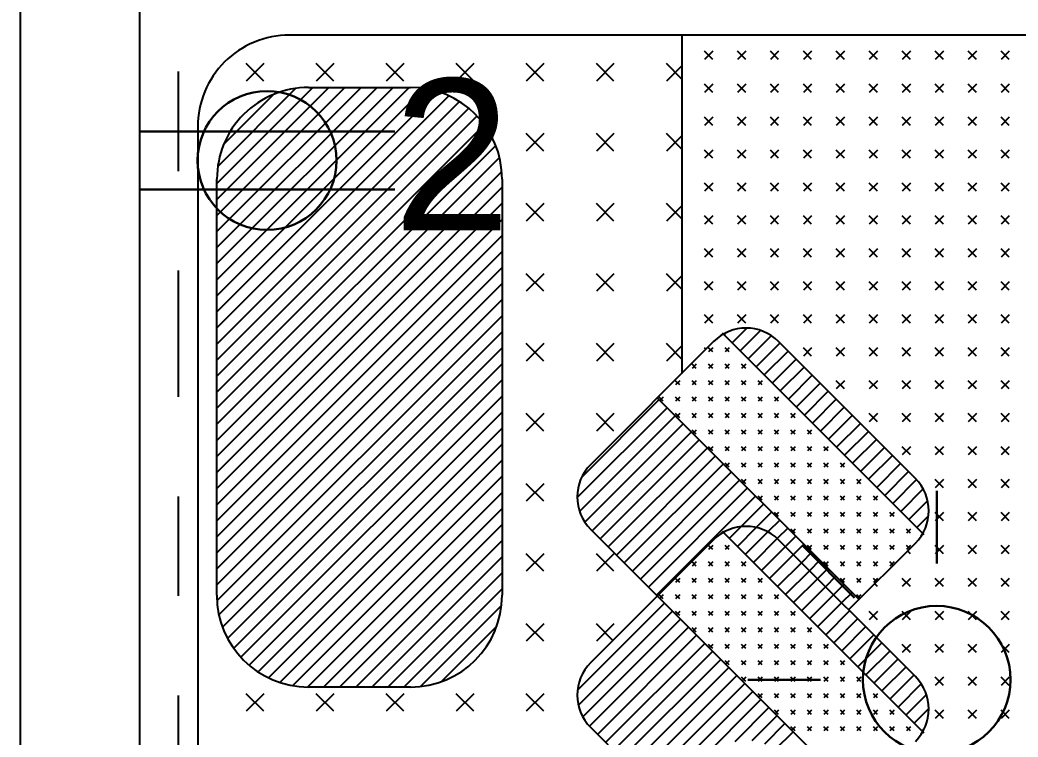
# Model space of a CAD drawing. Extents: x 877.3 to 905.5, y -378.9 to -356.4.
# Drawn here: x 877.703 to 878.706, y -368.619 to -367.898 of the extents above; entities that cross this region are included whole.
import ezdxf

# ---------------------------------------------------------------- set-up
doc = ezdxf.new("R2010")
doc.units = 0
doc.header["$LTSCALE"] = 0.01
doc.linetypes.add('DASHDOT', pattern=[25.4, 12.7, -6.35, 0, -6.35])
doc.layers.get('0').update_dxf_attribs({"linetype": 'CONTINUOUS'})
doc.styles.add('BARRIOS', font='arial.ttf')

msp = doc.modelspace()

# ---------------------------------------------------------------- linework, layer by layer
at = {"color": 7, "linetype": 'Continuous'}
for p, q in [((877.7031, -367.0046), (877.7031, -376.9946)), ((877.8231, -367.3086), (877.8231, -371.9106))]:
    msp.add_line(p, q, dxfattribs=at)
at = {"color": 7, "linetype": 'DASHDOT'}
msp.add_line((877.8623, -370.8389), (877.8623, -367.3779), dxfattribs=at)
at = {"color": 7}
for p, q in [((879.6339, -367.9132), (877.974, -367.9131)), ((878.3683, -367.9131), (878.3683, -368.2532)), ((878.3994, -367.9294), (878.3911, -367.9376)), ((878.3994, -367.9376), (878.3911, -367.9294)), ((878.4325, -367.9294), (878.4242, -367.9376)), ((878.4325, -367.9376), (878.4242, -367.9294)), ((878.4656, -367.9294), (878.4573, -367.9376)), ((878.4656, -367.9376), (878.4573, -367.9294)), ((878.4987, -367.9294), (878.4905, -367.9376)), ((878.4987, -367.9376), (878.4905, -367.9294)), ((878.5319, -367.9294), (878.5236, -367.9376)), ((878.5319, -367.9376), (878.5236, -367.9294)), ((878.565, -367.9294), (878.5567, -367.9376)), ((878.565, -367.9376), (878.5567, -367.9294)), ((878.5981, -367.9294), (878.5898, -367.9376)), ((878.5981, -367.9376), (878.5898, -367.9294)), ((878.6312, -367.9294), (878.623, -367.9376)), ((878.6312, -367.9376), (878.623, -367.9294)), ((878.6644, -367.9294), (878.6561, -367.9376)), ((878.6644, -367.9376), (878.6561, -367.9294)), ((878.6975, -367.9294), (878.6892, -367.9376)), ((878.6975, -367.9376), (878.6892, -367.9294)), ((877.9481, -367.9418), (877.9305, -367.9594)), ((877.9481, -367.9594), (877.9305, -367.9418)), ((878.0185, -367.9418), (878.0009, -367.9594)), ((878.0185, -367.9594), (878.0009, -367.9418)), ((878.0888, -367.9418), (878.0712, -367.9594)), ((878.0888, -367.9594), (878.0712, -367.9418)), ((878.1592, -367.9418), (878.1416, -367.9594)), ((878.1592, -367.9594), (878.1416, -367.9418)), ((878.2296, -367.9418), (878.212, -367.9594)), ((878.2296, -367.9594), (878.212, -367.9418)), ((878.3, -367.9418), (878.2824, -367.9594)), ((878.3, -367.9594), (878.2824, -367.9418)), ((878.3683, -367.9573), (878.3528, -367.9418)), ((878.3683, -367.9439), (878.3528, -367.9594)), ((878.0943, -367.9657), (877.9009, -368.1591)), ((878.0781, -367.9657), (877.9009, -368.1429)), ((878.062, -367.9657), (877.9009, -368.1268)), ((878.0459, -367.9657), (877.9009, -368.1106)), ((878.0297, -367.9657), (877.9009, -368.0945)), ((878.0136, -367.9657), (877.9009, -368.0783)), ((877.9974, -367.9657), (877.9009, -368.0622)), ((878.1094, -367.9668), (877.9009, -368.1752)), ((877.9804, -367.9666), (877.9018, -368.0452)), ((877.9932, -367.9657), (878.0955, -367.9657)), ((878.3994, -367.9625), (878.3911, -367.9708)), ((878.3994, -367.9708), (878.3911, -367.9625)), ((878.4325, -367.9625), (878.4242, -367.9708)), ((878.4325, -367.9708), (878.4242, -367.9625)), ((878.4656, -367.9625), (878.4573, -367.9708)), ((878.4656, -367.9708), (878.4573, -367.9625)), ((878.4987, -367.9625), (878.4905, -367.9708)), ((878.4987, -367.9708), (878.4905, -367.9625)), ((878.5319, -367.9625), (878.5236, -367.9708)), ((878.5319, -367.9708), (878.5236, -367.9625)), ((878.565, -367.9625), (878.5567, -367.9708)), ((878.565, -367.9708), (878.5567, -367.9625)), ((878.5981, -367.9625), (878.5898, -367.9708)), ((878.5981, -367.9708), (878.5898, -367.9625)), ((878.6312, -367.9625), (878.623, -367.9708)), ((878.6312, -367.9708), (878.623, -367.9625)), ((878.6644, -367.9625), (878.6561, -367.9708)), ((878.6644, -367.9708), (878.6561, -367.9625)), ((878.6975, -367.9625), (878.6892, -367.9708)), ((878.6975, -367.9708), (878.6892, -367.9625)), ((878.1225, -367.9698), (877.9009, -368.1914)), ((878.1342, -367.9742), (877.9009, -368.2075)), ((877.9583, -367.9726), (877.9078, -368.023)), ((878.1447, -367.9799), (877.9009, -368.2237)), ((878.1541, -367.9867), (877.9009, -368.2398)), ((878.1624, -367.9945), (877.9009, -368.256)), ((878.3994, -367.9956), (878.3911, -368.0039)), ((878.3994, -368.0039), (878.3911, -367.9956)), ((878.4325, -367.9956), (878.4242, -368.0039)), ((878.4325, -368.0039), (878.4242, -367.9956)), ((878.4656, -367.9956), (878.4573, -368.0039)), ((878.4656, -368.0039), (878.4573, -367.9956)), ((878.4987, -367.9956), (878.4905, -368.0039)), ((878.4987, -368.0039), (878.4905, -367.9956)), ((878.5319, -367.9956), (878.5236, -368.0039)), ((878.5319, -368.0039), (878.5236, -367.9956)), ((878.565, -367.9956), (878.5567, -368.0039)), ((878.565, -368.0039), (878.5567, -367.9956)), ((878.5981, -367.9956), (878.5898, -368.0039)), ((878.5981, -368.0039), (878.5898, -367.9956)), ((878.6312, -367.9956), (878.623, -368.0039)), ((878.6312, -368.0039), (878.623, -367.9956)), ((878.6644, -367.9956), (878.6561, -368.0039)), ((878.6644, -368.0039), (878.6561, -367.9956)), ((878.6975, -367.9956), (878.6892, -368.0039)), ((878.6975, -368.0039), (878.6892, -367.9956)), ((877.8818, -368.0053), (877.8818, -369.2041)), ((878.1698, -368.0033), (877.9009, -368.2721)), ((878.1761, -368.0131), (877.9009, -368.2883)), ((878.2296, -368.0122), (878.212, -368.0298)), ((878.2296, -368.0298), (878.212, -368.0122)), ((878.3, -368.0122), (878.2824, -368.0298)), ((878.3, -368.0298), (878.2824, -368.0122)), ((878.3683, -368.0277), (878.3528, -368.0122)), ((878.3683, -368.0143), (878.3528, -368.0298)), ((878.1813, -368.0241), (877.9009, -368.3044)), ((878.3994, -368.0287), (878.3911, -368.037)), ((878.3994, -368.037), (878.3911, -368.0287)), ((878.4325, -368.0287), (878.4242, -368.037)), ((878.4325, -368.037), (878.4242, -368.0287)), ((878.4656, -368.0287), (878.4573, -368.037)), ((878.4656, -368.037), (878.4573, -368.0287)), ((878.4987, -368.0287), (878.4905, -368.037)), ((878.4987, -368.037), (878.4905, -368.0287)), ((878.5319, -368.0287), (878.5236, -368.037)), ((878.5319, -368.037), (878.5236, -368.0287)), ((878.565, -368.0287), (878.5567, -368.037)), ((878.565, -368.037), (878.5567, -368.0287)), ((878.5981, -368.0287), (878.5898, -368.037)), ((878.5981, -368.037), (878.5898, -368.0287)), ((878.6312, -368.0287), (878.623, -368.037)), ((878.6312, -368.037), (878.623, -368.0287)), ((878.6644, -368.0287), (878.6561, -368.037)), ((878.6644, -368.037), (878.6561, -368.0287)), ((878.6975, -368.0287), (878.6892, -368.037)), ((878.6975, -368.037), (878.6892, -368.0287)), ((878.1852, -368.0363), (877.9009, -368.3206)), ((878.1874, -368.0502), (877.9009, -368.3367)), ((877.9009, -368.4763), (877.9009, -368.0579)), ((878.1877, -368.0579), (878.1877, -368.4763)), ((878.1877, -368.0661), (877.9009, -368.3529)), ((878.3994, -368.0619), (878.3911, -368.0701)), ((878.3994, -368.0701), (878.3911, -368.0619)), ((878.4325, -368.0619), (878.4242, -368.0701)), ((878.4325, -368.0701), (878.4242, -368.0619)), ((878.4656, -368.0619), (878.4573, -368.0701)), ((878.4656, -368.0701), (878.4573, -368.0619)), ((878.4987, -368.0619), (878.4905, -368.0701)), ((878.4987, -368.0701), (878.4905, -368.0619)), ((878.5319, -368.0619), (878.5236, -368.0701)), ((878.5319, -368.0701), (878.5236, -368.0619)), ((878.565, -368.0619), (878.5567, -368.0701)), ((878.565, -368.0701), (878.5567, -368.0619)), ((878.5981, -368.0619), (878.5898, -368.0701)), ((878.5981, -368.0701), (878.5898, -368.0619)), ((878.6312, -368.0619), (878.623, -368.0701)), ((878.6312, -368.0701), (878.623, -368.0619)), ((878.6644, -368.0619), (878.6561, -368.0701)), ((878.6644, -368.0701), (878.6561, -368.0619)), ((878.6975, -368.0619), (878.6892, -368.0701)), ((878.6975, -368.0701), (878.6892, -368.0619)), ((878.1877, -368.0822), (877.9009, -368.369)), ((878.2296, -368.0826), (878.212, -368.1002)), ((878.2296, -368.1002), (878.212, -368.0826)), ((878.3, -368.0826), (878.2824, -368.1002)), ((878.3, -368.1002), (878.2824, -368.0826)), ((878.3683, -368.098), (878.3528, -368.0826)), ((878.3683, -368.0847), (878.3528, -368.1002)), ((878.1877, -368.0984), (877.9009, -368.3852)), ((878.3994, -368.095), (878.3911, -368.1033)), ((878.3994, -368.1033), (878.3911, -368.095)), ((878.4325, -368.095), (878.4242, -368.1033)), ((878.4325, -368.1033), (878.4242, -368.095)), ((878.4656, -368.095), (878.4573, -368.1033)), ((878.4656, -368.1033), (878.4573, -368.095)), ((878.4987, -368.095), (878.4905, -368.1033)), ((878.4987, -368.1033), (878.4905, -368.095)), ((878.5319, -368.095), (878.5236, -368.1033)), ((878.5319, -368.1033), (878.5236, -368.095)), ((878.565, -368.095), (878.5567, -368.1033)), ((878.565, -368.1033), (878.5567, -368.095)), ((878.5981, -368.095), (878.5898, -368.1033)), ((878.5981, -368.1033), (878.5898, -368.095)), ((878.6312, -368.095), (878.623, -368.1033)), ((878.6312, -368.1033), (878.623, -368.095)), ((878.6644, -368.095), (878.6561, -368.1033)), ((878.6644, -368.1033), (878.6561, -368.095)), ((878.6975, -368.095), (878.6892, -368.1033)), ((878.6975, -368.1033), (878.6892, -368.095)), ((878.1877, -368.1145), (877.9009, -368.4013)), ((878.3994, -368.1281), (878.3911, -368.1364)), ((878.3994, -368.1364), (878.3911, -368.1281)), ((878.4325, -368.1281), (878.4242, -368.1364)), ((878.4325, -368.1364), (878.4242, -368.1281)), ((878.4656, -368.1281), (878.4573, -368.1364)), ((878.4656, -368.1364), (878.4573, -368.1281)), ((878.4987, -368.1281), (878.4905, -368.1364)), ((878.4987, -368.1364), (878.4905, -368.1281)), ((878.5319, -368.1281), (878.5236, -368.1364)), ((878.5319, -368.1364), (878.5236, -368.1281)), ((878.565, -368.1281), (878.5567, -368.1364)), ((878.565, -368.1364), (878.5567, -368.1281)), ((878.5981, -368.1281), (878.5898, -368.1364)), ((878.5981, -368.1364), (878.5898, -368.1281)), ((878.6312, -368.1281), (878.623, -368.1364)), ((878.6312, -368.1364), (878.623, -368.1281)), ((878.6644, -368.1281), (878.6561, -368.1364)), ((878.6644, -368.1364), (878.6561, -368.1281)), ((878.6975, -368.1281), (878.6892, -368.1364)), ((878.6975, -368.1364), (878.6892, -368.1281)), ((878.1877, -368.1307), (877.9009, -368.4175)), ((878.1877, -368.1468), (877.9009, -368.4336)), ((878.2296, -368.153), (878.212, -368.1705)), ((878.2296, -368.1705), (878.212, -368.153)), ((878.3, -368.153), (878.2824, -368.1705)), ((878.3, -368.1705), (878.2824, -368.153)), ((878.3683, -368.1684), (878.3528, -368.153)), ((878.3683, -368.1551), (878.3528, -368.1705)), ((878.1877, -368.1629), (877.9009, -368.4498)), ((878.3994, -368.1612), (878.3911, -368.1695)), ((878.3994, -368.1695), (878.3911, -368.1612)), ((878.4325, -368.1612), (878.4242, -368.1695)), ((878.4325, -368.1695), (878.4242, -368.1612)), ((878.4656, -368.1612), (878.4573, -368.1695)), ((878.4656, -368.1695), (878.4573, -368.1612)), ((878.4987, -368.1612), (878.4905, -368.1695)), ((878.4987, -368.1695), (878.4905, -368.1612)), ((878.5319, -368.1612), (878.5236, -368.1695)), ((878.5319, -368.1695), (878.5236, -368.1612)), ((878.565, -368.1612), (878.5567, -368.1695)), ((878.565, -368.1695), (878.5567, -368.1612)), ((878.5981, -368.1612), (878.5898, -368.1695)), ((878.5981, -368.1695), (878.5898, -368.1612)), ((878.6312, -368.1612), (878.623, -368.1695)), ((878.6312, -368.1695), (878.623, -368.1612)), ((878.6644, -368.1612), (878.6561, -368.1695)), ((878.6644, -368.1695), (878.6561, -368.1612)), ((878.6975, -368.1612), (878.6892, -368.1695)), ((878.6975, -368.1695), (878.6892, -368.1612)), ((878.1877, -368.1791), (877.9009, -368.4659)), ((878.1877, -368.1952), (877.9011, -368.4819)), ((878.3994, -368.1944), (878.3911, -368.2026)), ((878.3994, -368.2026), (878.3911, -368.1944)), ((878.4325, -368.1944), (878.4242, -368.2026)), ((878.4325, -368.2026), (878.4242, -368.1944)), ((878.4656, -368.1944), (878.4573, -368.2026)), ((878.4656, -368.2026), (878.4573, -368.1944)), ((878.4987, -368.1944), (878.4905, -368.2026)), ((878.4987, -368.2026), (878.4905, -368.1944)), ((878.5319, -368.1944), (878.5236, -368.2026)), ((878.5319, -368.2026), (878.5236, -368.1944)), ((878.565, -368.1944), (878.5567, -368.2026)), ((878.565, -368.2026), (878.5567, -368.1944)), ((878.5981, -368.1944), (878.5898, -368.2026)), ((878.5981, -368.2026), (878.5898, -368.1944)), ((878.6312, -368.1944), (878.623, -368.2026)), ((878.6312, -368.2026), (878.623, -368.1944)), ((878.6644, -368.1944), (878.6561, -368.2026)), ((878.6644, -368.2026), (878.6561, -368.1944)), ((878.6975, -368.1944), (878.6892, -368.2026)), ((878.6975, -368.2026), (878.6892, -368.1944)), ((878.4336, -368.2077), (878.4189, -368.2225)), ((878.4474, -368.2101), (878.4269, -368.2306)), ((878.1877, -368.2114), (877.9031, -368.4961)), ((878.4089, -368.2126), (878.6117, -368.4153)), ((878.413, -368.2122), (878.4108, -368.2144)), ((878.4583, -368.2153), (878.435, -368.2386)), ((878.1877, -368.2275), (877.9068, -368.5085)), ((878.2296, -368.2233), (878.212, -368.2409)), ((878.2296, -368.2409), (878.212, -368.2233)), ((878.4003, -368.2212), (878.2767, -368.3448)), ((878.3, -368.2233), (878.2824, -368.2409)), ((878.3, -368.2409), (878.2824, -368.2233)), ((878.3683, -368.2388), (878.3528, -368.2233)), ((878.3683, -368.2255), (878.3528, -368.2409)), ((878.3926, -368.2289), (878.3911, -368.2275)), ((878.3994, -368.2275), (878.3952, -368.2316)), ((878.3994, -368.2316), (878.3952, -368.2275)), ((878.4159, -368.2275), (878.4118, -368.2316)), ((878.4159, -368.2316), (878.4118, -368.2275)), ((878.467, -368.2228), (878.4431, -368.2467)), ((878.6031, -368.3588), (878.4655, -368.2212)), ((878.4987, -368.2275), (878.4905, -368.2358)), ((878.4987, -368.2358), (878.4905, -368.2275)), ((878.5319, -368.2275), (878.5236, -368.2358)), ((878.5319, -368.2358), (878.5236, -368.2275)), ((878.565, -368.2275), (878.5567, -368.2358)), ((878.565, -368.2358), (878.5567, -368.2275)), ((878.5981, -368.2275), (878.5898, -368.2358)), ((878.5981, -368.2358), (878.5898, -368.2275)), ((878.6312, -368.2275), (878.623, -368.2358)), ((878.6312, -368.2358), (878.623, -368.2275)), ((878.6644, -368.2275), (878.6561, -368.2358)), ((878.6644, -368.2358), (878.6561, -368.2275)), ((878.6975, -368.2275), (878.6892, -368.2358)), ((878.6975, -368.2358), (878.6892, -368.2275)), ((878.4751, -368.2308), (878.4512, -368.2548)), ((878.4832, -368.2389), (878.4592, -368.2629)), ((878.1877, -368.2437), (877.9118, -368.5197)), ((878.3828, -368.244), (878.3787, -368.2482)), ((878.3828, -368.2482), (878.3787, -368.244)), ((878.3994, -368.244), (878.3952, -368.2482)), ((878.3994, -368.2482), (878.3952, -368.244)), ((878.4159, -368.244), (878.4118, -368.2482)), ((878.4159, -368.2482), (878.4118, -368.244)), ((878.4325, -368.244), (878.4284, -368.2482)), ((878.4325, -368.2482), (878.4284, -368.244)), ((878.4913, -368.247), (878.4673, -368.2709)), ((878.1877, -368.2598), (877.9179, -368.5296)), ((878.4993, -368.2551), (878.4754, -368.279)), ((878.3663, -368.2606), (878.3621, -368.2647)), ((878.3663, -368.2647), (878.3621, -368.2606)), ((878.3828, -368.2606), (878.3787, -368.2647)), ((878.3828, -368.2647), (878.3787, -368.2606)), ((878.3994, -368.2606), (878.3952, -368.2647)), ((878.3994, -368.2647), (878.3952, -368.2606)), ((878.4159, -368.2606), (878.4118, -368.2647)), ((878.4159, -368.2647), (878.4118, -368.2606)), ((878.4325, -368.2606), (878.4284, -368.2647)), ((878.4325, -368.2647), (878.4284, -368.2606)), ((878.4491, -368.2606), (878.4449, -368.2647)), ((878.4491, -368.2647), (878.4449, -368.2606)), ((878.5074, -368.2631), (878.4834, -368.2871)), ((878.5319, -368.2606), (878.5236, -368.2689)), ((878.5319, -368.2689), (878.5236, -368.2606)), ((878.565, -368.2606), (878.5567, -368.2689)), ((878.565, -368.2689), (878.5567, -368.2606)), ((878.5981, -368.2606), (878.5898, -368.2689)), ((878.5981, -368.2689), (878.5898, -368.2606)), ((878.6312, -368.2606), (878.623, -368.2689)), ((878.6312, -368.2689), (878.623, -368.2606)), ((878.6644, -368.2606), (878.6561, -368.2689)), ((878.6644, -368.2689), (878.6561, -368.2606)), ((878.6975, -368.2606), (878.6892, -368.2689)), ((878.6975, -368.2689), (878.6892, -368.2606)), ((878.1877, -368.276), (877.9252, -368.5386)), ((878.3456, -368.2796), (878.2677, -368.3575)), ((878.3437, -368.2778), (878.5465, -368.4805)), ((878.3497, -368.2813), (878.3456, -368.2772)), ((878.3497, -368.2772), (878.3464, -368.2805)), ((878.3663, -368.2772), (878.3621, -368.2813)), ((878.3663, -368.2813), (878.3621, -368.2772)), ((878.3828, -368.2772), (878.3787, -368.2813)), ((878.3828, -368.2813), (878.3787, -368.2772)), ((878.3994, -368.2772), (878.3952, -368.2813)), ((878.3994, -368.2813), (878.3952, -368.2772)), ((878.4159, -368.2772), (878.4118, -368.2813)), ((878.4159, -368.2813), (878.4118, -368.2772)), ((878.4325, -368.2772), (878.4284, -368.2813)), ((878.4325, -368.2813), (878.4284, -368.2772)), ((878.4491, -368.2772), (878.4449, -368.2813)), ((878.4491, -368.2813), (878.4449, -368.2772)), ((878.4656, -368.2772), (878.4615, -368.2813)), ((878.4656, -368.2813), (878.4615, -368.2772)), ((878.5155, -368.2712), (878.4915, -368.2952)), ((878.5236, -368.2793), (878.4996, -368.3032)), ((878.3537, -368.2877), (878.2632, -368.3781)), ((878.5316, -368.2873), (878.5077, -368.3113)), ((878.1877, -368.2921), (877.9334, -368.5465)), ((878.2296, -368.2937), (878.212, -368.3113)), ((878.2296, -368.3113), (878.212, -368.2937)), ((878.3617, -368.2958), (878.2656, -368.3919)), ((878.3, -368.2937), (878.2824, -368.3113)), ((878.3, -368.3113), (878.2824, -368.2937)), ((878.3663, -368.2979), (878.3621, -368.2937)), ((878.3663, -368.2937), (878.363, -368.297)), ((878.3828, -368.2937), (878.3787, -368.2979)), ((878.3828, -368.2979), (878.3787, -368.2937)), ((878.3994, -368.2937), (878.3952, -368.2979)), ((878.3994, -368.2979), (878.3952, -368.2937)), ((878.4159, -368.2937), (878.4118, -368.2979)), ((878.4159, -368.2979), (878.4118, -368.2937)), ((878.4325, -368.2937), (878.4284, -368.2979)), ((878.4325, -368.2979), (878.4284, -368.2937)), ((878.4491, -368.2937), (878.4449, -368.2979)), ((878.4491, -368.2979), (878.4449, -368.2937)), ((878.4656, -368.2937), (878.4615, -368.2979)), ((878.4656, -368.2979), (878.4615, -368.2937)), ((878.4822, -368.2937), (878.478, -368.2979)), ((878.4822, -368.2979), (878.478, -368.2937)), ((878.5397, -368.2954), (878.5157, -368.3194)), ((878.565, -368.2937), (878.5567, -368.302)), ((878.565, -368.302), (878.5567, -368.2937)), ((878.5981, -368.2937), (878.5898, -368.302)), ((878.5981, -368.302), (878.5898, -368.2937)), ((878.6312, -368.2937), (878.623, -368.302)), ((878.6312, -368.302), (878.623, -368.2937)), ((878.6644, -368.2937), (878.6561, -368.302)), ((878.6644, -368.302), (878.6561, -368.2937)), ((878.6975, -368.2937), (878.6892, -368.302)), ((878.6975, -368.302), (878.6892, -368.2937)), ((878.1877, -368.3083), (877.9426, -368.5534)), ((878.3698, -368.3038), (878.2708, -368.4028)), ((878.3828, -368.3144), (878.3787, -368.3103)), ((878.3828, -368.3103), (878.3795, -368.3136)), ((878.3994, -368.3103), (878.3952, -368.3144)), ((878.3994, -368.3144), (878.3952, -368.3103)), ((878.4159, -368.3103), (878.4118, -368.3144)), ((878.4159, -368.3144), (878.4118, -368.3103)), ((878.4325, -368.3103), (878.4284, -368.3144)), ((878.4325, -368.3144), (878.4284, -368.3103)), ((878.4491, -368.3103), (878.4449, -368.3144)), ((878.4491, -368.3144), (878.4449, -368.3103)), ((878.4656, -368.3103), (878.4615, -368.3144)), ((878.4656, -368.3144), (878.4615, -368.3103)), ((878.4822, -368.3103), (878.478, -368.3144)), ((878.4822, -368.3144), (878.478, -368.3103)), ((878.4987, -368.3103), (878.4946, -368.3144)), ((878.4987, -368.3144), (878.4946, -368.3103)), ((878.5478, -368.3035), (878.5238, -368.3275)), ((878.3779, -368.3119), (878.2783, -368.4115)), ((878.3859, -368.32), (878.2863, -368.4196)), ((878.5559, -368.3116), (878.5319, -368.3355)), ((878.5639, -368.3196), (878.54, -368.3436)), ((878.1877, -368.3244), (877.9529, -368.5593)), ((878.394, -368.3281), (878.2944, -368.4277)), ((878.3994, -368.331), (878.3952, -368.3269)), ((878.3994, -368.3269), (878.3961, -368.3301)), ((878.4159, -368.3269), (878.4118, -368.331)), ((878.4159, -368.331), (878.4118, -368.3269)), ((878.4325, -368.3269), (878.4284, -368.331)), ((878.4325, -368.331), (878.4284, -368.3269)), ((878.4491, -368.3269), (878.4449, -368.331)), ((878.4491, -368.331), (878.4449, -368.3269)), ((878.4656, -368.3269), (878.4615, -368.331)), ((878.4656, -368.331), (878.4615, -368.3269)), ((878.4822, -368.3269), (878.478, -368.331)), ((878.4822, -368.331), (878.478, -368.3269)), ((878.4987, -368.3269), (878.4946, -368.331)), ((878.4987, -368.331), (878.4946, -368.3269)), ((878.5153, -368.3269), (878.5112, -368.331)), ((878.5153, -368.331), (878.5112, -368.3269)), ((878.572, -368.3277), (878.548, -368.3517)), ((878.5981, -368.3269), (878.5898, -368.3351)), ((878.5981, -368.3351), (878.5898, -368.3269)), ((878.6312, -368.3269), (878.623, -368.3351)), ((878.6312, -368.3351), (878.623, -368.3269)), ((878.6644, -368.3269), (878.6561, -368.3351)), ((878.6644, -368.3351), (878.6561, -368.3269)), ((878.6975, -368.3269), (878.6892, -368.3351)), ((878.6975, -368.3351), (878.6892, -368.3269)), ((878.1877, -368.3406), (877.9644, -368.5639)), ((878.4021, -368.3361), (878.3025, -368.4358)), ((878.5801, -368.3358), (878.5561, -368.3597)), ((878.4102, -368.3442), (878.3105, -368.4438)), ((878.4159, -368.3476), (878.4118, -368.3434)), ((878.4159, -368.3434), (878.4127, -368.3467)), ((878.4325, -368.3434), (878.4284, -368.3476)), ((878.4325, -368.3476), (878.4284, -368.3434)), ((878.4491, -368.3434), (878.4449, -368.3476)), ((878.4491, -368.3476), (878.4449, -368.3434)), ((878.4656, -368.3434), (878.4615, -368.3476)), ((878.4656, -368.3476), (878.4615, -368.3434)), ((878.4822, -368.3434), (878.478, -368.3476)), ((878.4822, -368.3476), (878.478, -368.3434)), ((878.4987, -368.3434), (878.4946, -368.3476)), ((878.4987, -368.3476), (878.4946, -368.3434)), ((878.5153, -368.3434), (878.5112, -368.3476)), ((878.5153, -368.3476), (878.5112, -368.3434)), ((878.5319, -368.3434), (878.5277, -368.3476)), ((878.5319, -368.3476), (878.5277, -368.3434)), ((878.5881, -368.3439), (878.5642, -368.3678)), ((878.1877, -368.3567), (877.9773, -368.5671)), ((878.4182, -368.3523), (878.3186, -368.4519)), ((878.4263, -368.3604), (878.3267, -368.46)), ((878.4325, -368.3641), (878.4284, -368.36)), ((878.4325, -368.36), (878.4292, -368.3633)), ((878.4491, -368.36), (878.4449, -368.3641)), ((878.4491, -368.3641), (878.4449, -368.36)), ((878.4656, -368.36), (878.4615, -368.3641)), ((878.4656, -368.3641), (878.4615, -368.36)), ((878.4822, -368.36), (878.478, -368.3641)), ((878.4822, -368.3641), (878.478, -368.36)), ((878.4987, -368.36), (878.4946, -368.3641)), ((878.4987, -368.3641), (878.4946, -368.36)), ((878.5153, -368.36), (878.5112, -368.3641)), ((878.5153, -368.3641), (878.5112, -368.36)), ((878.5319, -368.36), (878.5277, -368.3641)), ((878.5319, -368.3641), (878.5277, -368.36)), ((878.5484, -368.36), (878.5443, -368.3641)), ((878.5484, -368.3641), (878.5443, -368.36)), ((878.5962, -368.3519), (878.5723, -368.3759)), ((878.6043, -368.36), (878.5803, -368.384)), ((878.6312, -368.36), (878.623, -368.3683)), ((878.6312, -368.3683), (878.623, -368.36)), ((878.6644, -368.36), (878.6561, -368.3683)), ((878.6644, -368.3683), (878.6561, -368.36)), ((878.6975, -368.36), (878.6892, -368.3683)), ((878.6975, -368.3683), (878.6892, -368.36)), ((878.2296, -368.3641), (878.212, -368.3817)), ((878.2296, -368.3817), (878.212, -368.3641)), ((878.4344, -368.3684), (878.3348, -368.4681)), ((878.611, -368.3694), (878.5884, -368.392)), ((878.1877, -368.3729), (877.9921, -368.5685)), ((878.4425, -368.3765), (878.3428, -368.4761)), ((878.4491, -368.3807), (878.4449, -368.3765)), ((878.4491, -368.3765), (878.4458, -368.3798)), ((878.4656, -368.3765), (878.4615, -368.3807)), ((878.4656, -368.3807), (878.4615, -368.3765)), ((878.4822, -368.3765), (878.478, -368.3807)), ((878.4822, -368.3807), (878.478, -368.3765)), ((878.4987, -368.3765), (878.4946, -368.3807)), ((878.4987, -368.3807), (878.4946, -368.3765)), ((878.5153, -368.3765), (878.5112, -368.3807)), ((878.5153, -368.3807), (878.5112, -368.3765)), ((878.5319, -368.3765), (878.5277, -368.3807)), ((878.5319, -368.3807), (878.5277, -368.3765)), ((878.5484, -368.3765), (878.5443, -368.3807)), ((878.5484, -368.3807), (878.5443, -368.3765)), ((878.565, -368.3765), (878.5609, -368.3807)), ((878.565, -368.3807), (878.5609, -368.3765)), ((878.1877, -368.389), (878.0083, -368.5685)), ((878.4505, -368.3846), (878.4279, -368.4072)), ((878.6154, -368.3812), (878.5965, -368.4001)), ((878.4586, -368.3927), (878.4432, -368.4081)), ((878.4667, -368.4007), (878.4549, -368.4125)), ((878.4656, -368.3972), (878.4615, -368.3931)), ((878.4656, -368.3931), (878.4623, -368.3964)), ((878.4822, -368.3931), (878.478, -368.3972)), ((878.4822, -368.3972), (878.478, -368.3931)), ((878.4987, -368.3931), (878.4946, -368.3972)), ((878.4987, -368.3972), (878.4946, -368.3931)), ((878.5153, -368.3931), (878.5112, -368.3972)), ((878.5153, -368.3972), (878.5112, -368.3931)), ((878.5319, -368.3931), (878.5277, -368.3972)), ((878.5319, -368.3972), (878.5277, -368.3931)), ((878.5484, -368.3931), (878.5443, -368.3972)), ((878.5484, -368.3972), (878.5443, -368.3931)), ((878.565, -368.3931), (878.5609, -368.3972)), ((878.565, -368.3972), (878.5609, -368.3931)), ((878.5816, -368.3931), (878.5774, -368.3972)), ((878.5816, -368.3972), (878.5774, -368.3931)), ((878.6163, -368.3965), (878.6046, -368.4082)), ((878.6312, -368.3931), (878.623, -368.4014)), ((878.6312, -368.4014), (878.623, -368.3931)), ((878.6644, -368.3931), (878.6561, -368.4014)), ((878.6644, -368.4014), (878.6561, -368.3931)), ((878.6975, -368.3931), (878.6892, -368.4014)), ((878.6975, -368.4014), (878.6892, -368.3931)), ((878.1877, -368.4052), (878.0244, -368.5685)), ((878.2767, -368.41), (878.3437, -368.477)), ((878.4279, -368.4072), (878.4161, -368.419)), ((878.4432, -368.4081), (878.4242, -368.4271)), ((878.4748, -368.4088), (878.4643, -368.4193)), ((878.4822, -368.4138), (878.478, -368.4097)), ((878.4822, -368.4097), (878.4789, -368.4129)), ((878.4987, -368.4097), (878.4946, -368.4138)), ((878.4987, -368.4138), (878.4946, -368.4097)), ((878.5153, -368.4097), (878.5112, -368.4138)), ((878.5153, -368.4138), (878.5112, -368.4097)), ((878.5319, -368.4097), (878.5277, -368.4138)), ((878.5319, -368.4138), (878.5277, -368.4097)), ((878.5484, -368.4097), (878.5443, -368.4138)), ((878.5484, -368.4138), (878.5443, -368.4097)), ((878.565, -368.4097), (878.5609, -368.4138)), ((878.565, -368.4138), (878.5609, -368.4097)), ((878.5816, -368.4097), (878.5774, -368.4138)), ((878.5816, -368.4138), (878.5774, -368.4097)), ((878.5981, -368.4097), (878.594, -368.4138)), ((878.5981, -368.4138), (878.594, -368.4097)), ((878.4003, -368.4205), (878.2767, -368.544)), ((878.4089, -368.4118), (878.6117, -368.6146)), ((878.4549, -368.4125), (878.4323, -368.4351)), ((878.4643, -368.4193), (878.4403, -368.4432)), ((878.6031, -368.558), (878.4655, -368.4205)), ((878.4828, -368.4169), (878.4724, -368.4273)), ((878.1877, -368.4213), (878.0406, -368.5685)), ((878.3994, -368.4262), (878.3952, -368.4304)), ((878.3994, -368.4304), (878.3952, -368.4262)), ((878.4159, -368.4262), (878.4118, -368.4304)), ((878.4159, -368.4304), (878.4118, -368.4262)), ((878.4724, -368.4273), (878.4484, -368.4513)), ((878.4909, -368.425), (878.4805, -368.4354)), ((878.4987, -368.4304), (878.4946, -368.4262)), ((878.4987, -368.4262), (878.4955, -368.4295)), ((878.5153, -368.4262), (878.5112, -368.4304)), ((878.5153, -368.4304), (878.5112, -368.4262)), ((878.5319, -368.4262), (878.5277, -368.4304)), ((878.5319, -368.4304), (878.5277, -368.4262)), ((878.536, -368.491), (878.6031, -368.424)), ((878.5484, -368.4262), (878.5443, -368.4304)), ((878.5484, -368.4304), (878.5443, -368.4262)), ((878.565, -368.4262), (878.5609, -368.4304)), ((878.565, -368.4304), (878.5609, -368.4262)), ((878.5816, -368.4262), (878.5774, -368.4304)), ((878.5816, -368.4304), (878.5774, -368.4262)), ((878.5981, -368.4262), (878.594, -368.4304)), ((878.5974, -368.4296), (878.594, -368.4262)), ((878.6312, -368.4262), (878.623, -368.4345)), ((878.6312, -368.4345), (878.623, -368.4262)), ((878.6644, -368.4262), (878.6561, -368.4345)), ((878.6644, -368.4345), (878.6561, -368.4262)), ((878.6975, -368.4262), (878.6892, -368.4345)), ((878.6975, -368.4345), (878.6892, -368.4262)), ((878.1877, -368.4375), (878.0567, -368.5685)), ((878.2296, -368.4345), (878.212, -368.4521)), ((878.2296, -368.4521), (878.212, -368.4345)), ((878.3, -368.4345), (878.2824, -368.4521)), ((878.3, -368.4521), (878.2824, -368.4345)), ((878.4805, -368.4354), (878.4565, -368.4594)), ((878.499, -368.433), (878.4885, -368.4435)), ((878.5981, -368.4345), (878.5953, -368.4317)), ((878.3828, -368.4428), (878.3787, -368.4469)), ((878.3828, -368.4469), (878.3787, -368.4428)), ((878.3994, -368.4428), (878.3952, -368.4469)), ((878.3994, -368.4469), (878.3952, -368.4428)), ((878.4159, -368.4428), (878.4118, -368.4469)), ((878.4159, -368.4469), (878.4118, -368.4428)), ((878.4325, -368.4428), (878.4284, -368.4469)), ((878.4325, -368.4469), (878.4284, -368.4428)), ((878.4885, -368.4435), (878.4646, -368.4674)), ((878.5071, -368.4411), (878.4966, -368.4516)), ((878.5151, -368.4492), (878.5047, -368.4596)), ((878.5153, -368.4469), (878.5112, -368.4428)), ((878.5153, -368.4428), (878.512, -368.4461)), ((878.5319, -368.4428), (878.5277, -368.4469)), ((878.5319, -368.4469), (878.5277, -368.4428)), ((878.5484, -368.4428), (878.5443, -368.4469)), ((878.5484, -368.4469), (878.5443, -368.4428)), ((878.565, -368.4428), (878.5609, -368.4469)), ((878.565, -368.4469), (878.5609, -368.4428)), ((878.5816, -368.4428), (878.5774, -368.4469)), ((878.5808, -368.4462), (878.5774, -368.4428)), ((878.1877, -368.4536), (878.0729, -368.5685)), ((878.3663, -368.4593), (878.3621, -368.4635)), ((878.3663, -368.4635), (878.3621, -368.4593)), ((878.3828, -368.4593), (878.3787, -368.4635)), ((878.3828, -368.4635), (878.3787, -368.4593)), ((878.3994, -368.4593), (878.3952, -368.4635)), ((878.3994, -368.4635), (878.3952, -368.4593)), ((878.4159, -368.4593), (878.4118, -368.4635)), ((878.4159, -368.4635), (878.4118, -368.4593)), ((878.4325, -368.4593), (878.4284, -368.4635)), ((878.4325, -368.4635), (878.4284, -368.4593)), ((878.4491, -368.4593), (878.4449, -368.4635)), ((878.4491, -368.4635), (878.4449, -368.4593)), ((878.4966, -368.4516), (878.4726, -368.4755)), ((878.5047, -368.4596), (878.4807, -368.4836)), ((878.5232, -368.4572), (878.5127, -368.4677)), ((878.5319, -368.4635), (878.5277, -368.4593)), ((878.5319, -368.4593), (878.5286, -368.4626)), ((878.5484, -368.4593), (878.5443, -368.4635)), ((878.5484, -368.4635), (878.5443, -368.4593)), ((878.565, -368.4593), (878.5609, -368.4635)), ((878.5643, -368.4628), (878.5609, -368.4593)), ((878.5981, -368.4593), (878.5898, -368.4676)), ((878.5981, -368.4676), (878.5898, -368.4593)), ((878.6312, -368.4593), (878.623, -368.4676)), ((878.6312, -368.4676), (878.623, -368.4593)), ((878.6644, -368.4593), (878.6561, -368.4676)), ((878.6644, -368.4676), (878.6561, -368.4593)), ((878.6975, -368.4593), (878.6892, -368.4676)), ((878.6975, -368.4676), (878.6892, -368.4593)), ((878.1877, -368.4698), (878.089, -368.5685)), ((878.5127, -368.4677), (878.4888, -368.4917)), ((878.5313, -368.4653), (878.5208, -368.4758)), ((878.565, -368.4676), (878.5622, -368.4648)), ((878.3437, -368.477), (878.5465, -368.6798)), ((878.3497, -368.48), (878.3456, -368.4759)), ((878.3497, -368.4759), (878.3462, -368.4794)), ((878.3663, -368.4759), (878.3621, -368.48)), ((878.3663, -368.48), (878.3621, -368.4759)), ((878.3828, -368.4759), (878.3787, -368.48)), ((878.3828, -368.48), (878.3787, -368.4759)), ((878.3994, -368.4759), (878.3952, -368.48)), ((878.3994, -368.48), (878.3952, -368.4759)), ((878.4159, -368.4759), (878.4118, -368.48)), ((878.4159, -368.48), (878.4118, -368.4759)), ((878.4325, -368.4759), (878.4284, -368.48)), ((878.4325, -368.48), (878.4284, -368.4759)), ((878.4491, -368.4759), (878.4449, -368.48)), ((878.4491, -368.48), (878.4449, -368.4759)), ((878.4656, -368.4759), (878.4615, -368.48)), ((878.4656, -368.48), (878.4615, -368.4759)), ((878.5208, -368.4758), (878.4969, -368.4997)), ((878.5394, -368.4734), (878.5289, -368.4839)), ((878.5477, -368.4793), (878.5443, -368.4759)), ((878.5484, -368.4759), (878.5451, -368.4792)), ((878.1872, -368.4865), (878.1057, -368.5679)), ((878.3509, -368.4842), (878.2635, -368.5716)), ((878.5289, -368.4839), (878.5049, -368.5078)), ((878.359, -368.4923), (878.2644, -368.5869)), ((878.3671, -368.5004), (878.2688, -368.5986)), ((878.3663, -368.4966), (878.3621, -368.4925)), ((878.3663, -368.4925), (878.3627, -368.496)), ((878.3828, -368.4925), (878.3787, -368.4966)), ((878.3828, -368.4966), (878.3787, -368.4925)), ((878.3994, -368.4925), (878.3952, -368.4966)), ((878.3994, -368.4966), (878.3952, -368.4925)), ((878.4159, -368.4925), (878.4118, -368.4966)), ((878.4159, -368.4966), (878.4118, -368.4925)), ((878.4325, -368.4925), (878.4284, -368.4966)), ((878.4325, -368.4966), (878.4284, -368.4925)), ((878.4491, -368.4925), (878.4449, -368.4966)), ((878.4491, -368.4966), (878.4449, -368.4925)), ((878.4656, -368.4925), (878.4615, -368.4966)), ((878.4656, -368.4966), (878.4615, -368.4925)), ((878.4822, -368.4925), (878.478, -368.4966)), ((878.4822, -368.4966), (878.478, -368.4925)), ((878.537, -368.4919), (878.513, -368.5159)), ((878.545, -368.5), (878.5211, -368.524)), ((878.565, -368.4925), (878.5567, -368.5008)), ((878.565, -368.5008), (878.5567, -368.4925)), ((878.5981, -368.4925), (878.5898, -368.5008)), ((878.5981, -368.5008), (878.5898, -368.4925)), ((878.6312, -368.4925), (878.623, -368.5008)), ((878.6312, -368.5008), (878.623, -368.4925)), ((878.6644, -368.4925), (878.6561, -368.5008)), ((878.6644, -368.5008), (878.6561, -368.4925)), ((878.6975, -368.4925), (878.6892, -368.5008)), ((878.6975, -368.5008), (878.6892, -368.4925)), ((878.1823, -368.5075), (878.1268, -368.563)), ((878.2296, -368.5049), (878.212, -368.5225)), ((878.2296, -368.5225), (878.212, -368.5049)), ((878.3751, -368.5084), (878.2755, -368.608)), ((878.3, -368.5049), (878.2824, -368.5225)), ((878.2991, -368.5216), (878.2824, -368.5049)), ((878.3828, -368.5132), (878.3787, -368.509)), ((878.3828, -368.509), (878.3793, -368.5126)), ((878.3994, -368.509), (878.3952, -368.5132)), ((878.3994, -368.5132), (878.3952, -368.509)), ((878.4159, -368.509), (878.4118, -368.5132)), ((878.4159, -368.5132), (878.4118, -368.509)), ((878.4325, -368.509), (878.4284, -368.5132)), ((878.4325, -368.5132), (878.4284, -368.509)), ((878.4491, -368.509), (878.4449, -368.5132)), ((878.4491, -368.5132), (878.4449, -368.509)), ((878.4656, -368.509), (878.4615, -368.5132)), ((878.4656, -368.5132), (878.4615, -368.509)), ((878.4822, -368.509), (878.478, -368.5132)), ((878.4822, -368.5132), (878.478, -368.509)), ((878.4987, -368.509), (878.4946, -368.5132)), ((878.4987, -368.5132), (878.4946, -368.509)), ((878.5531, -368.5081), (878.5292, -368.532)), ((878.3832, -368.5165), (878.2836, -368.6161)), ((878.5612, -368.5161), (878.5372, -368.5401)), ((878.3913, -368.5246), (878.2917, -368.6242)), ((878.3994, -368.5297), (878.3952, -368.5256)), ((878.3994, -368.5256), (878.3958, -368.5291)), ((878.4159, -368.5256), (878.4118, -368.5297)), ((878.4159, -368.5297), (878.4118, -368.5256)), ((878.4325, -368.5256), (878.4284, -368.5297)), ((878.4325, -368.5297), (878.4284, -368.5256)), ((878.4491, -368.5256), (878.4449, -368.5297)), ((878.4491, -368.5297), (878.4449, -368.5256)), ((878.4656, -368.5256), (878.4615, -368.5297)), ((878.4656, -368.5297), (878.4615, -368.5256)), ((878.4822, -368.5256), (878.478, -368.5297)), ((878.4822, -368.5297), (878.478, -368.5256)), ((878.4987, -368.5256), (878.4946, -368.5297)), ((878.4987, -368.5297), (878.4946, -368.5256)), ((878.5153, -368.5256), (878.5112, -368.5297)), ((878.5153, -368.5297), (878.5112, -368.5256)), ((878.5693, -368.5242), (878.5453, -368.5482)), ((878.5981, -368.5256), (878.5898, -368.5339)), ((878.5981, -368.5339), (878.5898, -368.5256)), ((878.6312, -368.5256), (878.623, -368.5339)), ((878.6312, -368.5339), (878.623, -368.5256)), ((878.6644, -368.5256), (878.6561, -368.5339)), ((878.6644, -368.5339), (878.6561, -368.5256)), ((878.6975, -368.5256), (878.6892, -368.5339)), ((878.6975, -368.5339), (878.6892, -368.5256)), ((878.3994, -368.5326), (878.2997, -368.6323)), ((878.4074, -368.5407), (878.3078, -368.6403)), ((878.5773, -368.5323), (878.5534, -368.5563)), ((878.5854, -368.5404), (878.5615, -368.5643)), ((878.4155, -368.5488), (878.3159, -368.6484)), ((878.4159, -368.5463), (878.4118, -368.5422)), ((878.4159, -368.5422), (878.4124, -368.5457)), ((878.4325, -368.5422), (878.4284, -368.5463)), ((878.4325, -368.5463), (878.4284, -368.5422)), ((878.4491, -368.5422), (878.4449, -368.5463)), ((878.4491, -368.5463), (878.4449, -368.5422)), ((878.4656, -368.5422), (878.4615, -368.5463)), ((878.4656, -368.5463), (878.4615, -368.5422)), ((878.4822, -368.5422), (878.478, -368.5463)), ((878.4822, -368.5463), (878.478, -368.5422)), ((878.4987, -368.5422), (878.4946, -368.5463)), ((878.4987, -368.5463), (878.4946, -368.5422)), ((878.5153, -368.5422), (878.5112, -368.5463)), ((878.5153, -368.5463), (878.5112, -368.5422)), ((878.5319, -368.5422), (878.5277, -368.5463)), ((878.5319, -368.5463), (878.5277, -368.5422)), ((878.5935, -368.5484), (878.5695, -368.5724)), ((878.4236, -368.5569), (878.324, -368.6565)), ((878.4325, -368.5629), (878.4284, -368.5587)), ((878.4325, -368.5587), (878.429, -368.5623)), ((878.4491, -368.5587), (878.4449, -368.5629)), ((878.4491, -368.5629), (878.4449, -368.5587)), ((878.4656, -368.5587), (878.4615, -368.5629)), ((878.4656, -368.5629), (878.4615, -368.5587)), ((878.4822, -368.5587), (878.478, -368.5629)), ((878.4822, -368.5629), (878.478, -368.5587)), ((878.4987, -368.5587), (878.4946, -368.5629)), ((878.4987, -368.5629), (878.4946, -368.5587)), ((878.5153, -368.5587), (878.5112, -368.5629)), ((878.5153, -368.5629), (878.5112, -368.5587)), ((878.5319, -368.5587), (878.5277, -368.5629)), ((878.5319, -368.5629), (878.5277, -368.5587)), ((878.5484, -368.5587), (878.5443, -368.5629)), ((878.5484, -368.5629), (878.5443, -368.5587)), ((878.6016, -368.5565), (878.5776, -368.5805)), ((878.6312, -368.5587), (878.623, -368.567)), ((878.6312, -368.567), (878.623, -368.5587)), ((878.6644, -368.5587), (878.6561, -368.567)), ((878.6644, -368.567), (878.6561, -368.5587)), ((878.6975, -368.5587), (878.6892, -368.567)), ((878.6975, -368.567), (878.6892, -368.5587)), ((878.0955, -368.5685), (877.9931, -368.5685)), ((878.4317, -368.5649), (878.332, -368.6646)), ((878.609, -368.5653), (878.5857, -368.5886)), ((877.9481, -368.5753), (877.9305, -368.5929)), ((877.9481, -368.5929), (877.9305, -368.5753)), ((878.0185, -368.5753), (878.0009, -368.5929)), ((878.0185, -368.5929), (878.0009, -368.5753)), ((878.0888, -368.5753), (878.0712, -368.5929)), ((878.0888, -368.5929), (878.0712, -368.5753)), ((878.1592, -368.5753), (878.1416, -368.5929)), ((878.1592, -368.5929), (878.1416, -368.5753)), ((878.2296, -368.5753), (878.212, -368.5929)), ((878.2296, -368.5929), (878.212, -368.5753)), ((878.4397, -368.573), (878.3401, -368.6726)), ((878.4478, -368.5811), (878.3482, -368.6807)), ((878.4491, -368.5794), (878.4449, -368.5753)), ((878.4491, -368.5753), (878.4455, -368.5788)), ((878.4656, -368.5753), (878.4615, -368.5794)), ((878.4656, -368.5794), (878.4615, -368.5753)), ((878.4822, -368.5753), (878.478, -368.5794)), ((878.4822, -368.5794), (878.478, -368.5753)), ((878.4987, -368.5753), (878.4946, -368.5794)), ((878.4987, -368.5794), (878.4946, -368.5753)), ((878.5153, -368.5753), (878.5112, -368.5794)), ((878.5153, -368.5794), (878.5112, -368.5753)), ((878.5319, -368.5753), (878.5277, -368.5794)), ((878.5319, -368.5794), (878.5277, -368.5753)), ((878.5484, -368.5753), (878.5443, -368.5794)), ((878.5484, -368.5794), (878.5443, -368.5753)), ((878.565, -368.5753), (878.5609, -368.5794)), ((878.565, -368.5794), (878.5609, -368.5753)), ((878.6142, -368.5761), (878.5938, -368.5966)), ((878.4559, -368.5892), (878.4215, -368.6236)), ((878.6166, -368.59), (878.6018, -368.6047)), ((878.464, -368.5972), (878.4387, -368.6225)), ((878.4656, -368.596), (878.4615, -368.5918)), ((878.4656, -368.5918), (878.4621, -368.5954)), ((878.4822, -368.5918), (878.478, -368.596)), ((878.4822, -368.596), (878.478, -368.5918)), ((878.4987, -368.5918), (878.4946, -368.596)), ((878.4987, -368.596), (878.4946, -368.5918)), ((878.5153, -368.5918), (878.5112, -368.596)), ((878.5153, -368.596), (878.5112, -368.5918)), ((878.5319, -368.5918), (878.5277, -368.596)), ((878.5319, -368.596), (878.5277, -368.5918)), ((878.5484, -368.5918), (878.5443, -368.596)), ((878.5484, -368.596), (878.5443, -368.5918)), ((878.565, -368.5918), (878.5609, -368.596)), ((878.565, -368.596), (878.5609, -368.5918)), ((878.5816, -368.5918), (878.5774, -368.596)), ((878.5816, -368.596), (878.5774, -368.5918)), ((878.6312, -368.5918), (878.623, -368.6001)), ((878.6312, -368.6001), (878.623, -368.5918)), ((878.6644, -368.5918), (878.6561, -368.6001)), ((878.6644, -368.6001), (878.6561, -368.5918)), ((878.6975, -368.5918), (878.6892, -368.6001)), ((878.6975, -368.6001), (878.6892, -368.5918)), ((878.2767, -368.6092), (878.3517, -368.6842)), ((878.472, -368.6053), (878.4514, -368.626)), ((878.4822, -368.6125), (878.478, -368.6084)), ((878.4822, -368.6084), (878.4787, -368.6119)), ((878.4987, -368.6084), (878.4946, -368.6125)), ((878.4987, -368.6125), (878.4946, -368.6084)), ((878.5153, -368.6084), (878.5112, -368.6125)), ((878.5153, -368.6125), (878.5112, -368.6084)), ((878.5319, -368.6084), (878.5277, -368.6125)), ((878.5319, -368.6125), (878.5277, -368.6084)), ((878.5484, -368.6084), (878.5443, -368.6125)), ((878.5484, -368.6125), (878.5443, -368.6084)), ((878.565, -368.6084), (878.5609, -368.6125)), ((878.565, -368.6125), (878.5609, -368.6084)), ((878.5816, -368.6084), (878.5774, -368.6125)), ((878.5816, -368.6125), (878.5774, -368.6084)), ((878.5981, -368.6084), (878.594, -368.6125)), ((878.5981, -368.6125), (878.594, -368.6084)), ((878.6119, -368.6107), (878.6099, -368.6128)), ((878.4801, -368.6134), (878.4615, -368.632))]:
    msp.add_line(p, q, dxfattribs=at)
at = {"color": 7, "lineweight": 30}
for p, q in [((877.9514, -368.0101), (877.8231, -368.0101)), ((877.9514, -368.0101), (878.0798, -368.0101)), ((877.9514, -368.0683), (877.8231, -368.0683)), ((877.9514, -368.0683), (878.0798, -368.0683)), ((878.6245, -368.4445), (878.6245, -368.3713)), ((878.542, -368.4787), (878.4903, -368.427)), ((878.5078, -368.5612), (878.4347, -368.5612))]:
    msp.add_line(p, q, dxfattribs=at)
for centre, radius in [((877.9514, -368.0392), 0.0698), ((878.6245, -368.5612), 0.0742)]:
    msp.add_circle(centre, radius, dxfattribs=at)
at = {"color": 7}
for centre, radius, start, end in [((877.974, -368.0053), 0.0922, 89.9977, 179.9977), ((877.9932, -368.0579), 0.0922, 89.9977, 179.9977), ((878.0955, -368.0579), 0.0922, 359.9977, 89.9977), ((878.4329, -368.2538), 0.0461, 45, 135), ((878.3093, -368.3774), 0.0461, 135, 225), ((878.5705, -368.3914), 0.0461, 315, 45), ((878.4329, -368.4531), 0.0461, 45, 135), ((877.9931, -368.4763), 0.0922, 179.9977, 269.9977), ((878.0955, -368.4763), 0.0922, 269.9977, 359.9977), ((878.3093, -368.5766), 0.0461, 135, 225), ((878.5705, -368.5906), 0.0461, 315, 45)]:
    msp.add_arc(centre, radius, start, end, dxfattribs=at)

# ---------------------------------------------------------------- texts
at = {"color": 7, "linetype": 'Continuous', "style": 'BARRIOS'}
msp.add_text('2', height=0.1523, dxfattribs=at).set_placement((878.0782, -368.1094))

doc.saveas('drawing.dxf')
